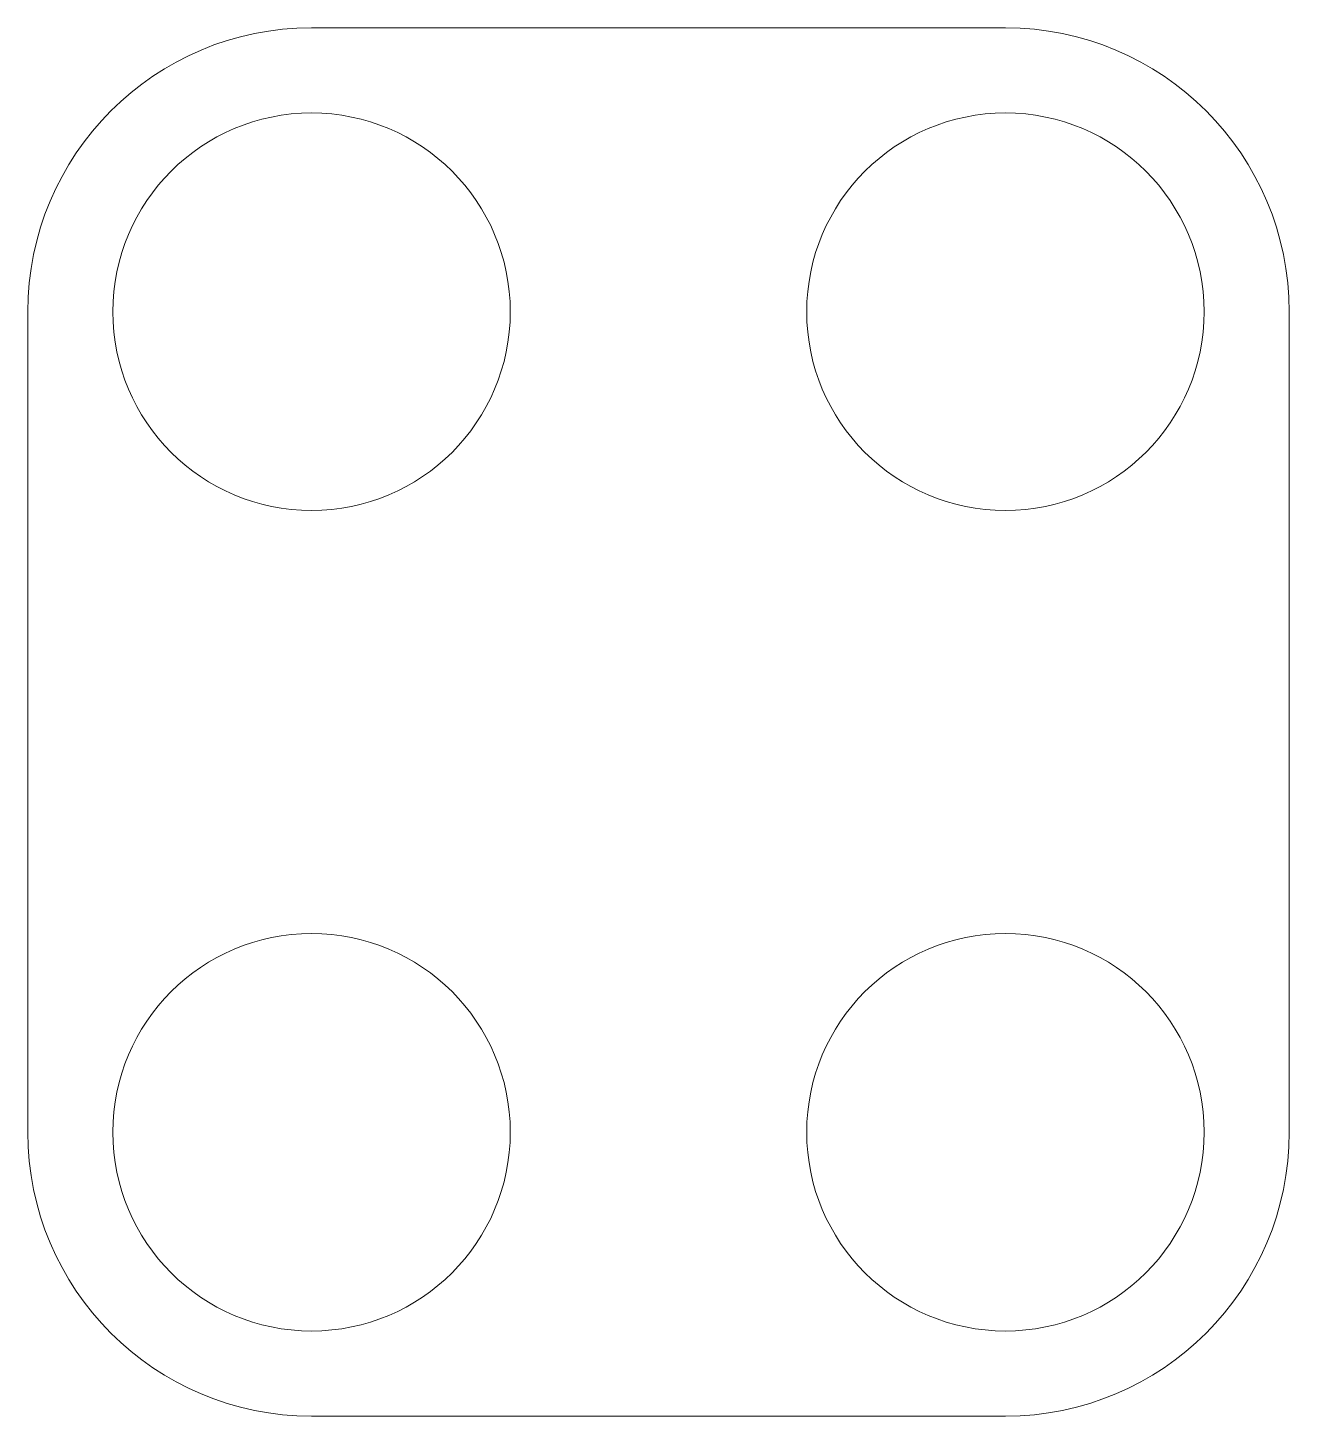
# Model space of a CAD drawing. Header units: millimetres. Extents: x 2.4 to 22.4, y 1.8 to 23.8.
import ezdxf

# ---------------------------------------------------------------- set-up
doc = ezdxf.new("R2010")
doc.units = ezdxf.units.MM

msp = doc.modelspace()

# ---------------------------------------------------------------- linework, layer by layer
at = {"color": 7, "linetype": 'Continuous', "lineweight": 15}
for p, q in [((17.857, 23.76), (6.857, 23.76)), ((2.357, 19.26), (2.357, 6.26)), ((22.357, 6.26), (22.357, 19.26)), ((6.857, 1.76), (17.857, 1.76))]:
    msp.add_line(p, q, dxfattribs=at)
for centre in [(6.857, 19.26), (17.857, 19.26), (6.857, 6.26), (17.857, 6.26)]:
    msp.add_circle(centre, 3.15, dxfattribs=at)
for centre, start, end in [((6.857, 19.26), 90, 180), ((17.857, 19.26), 360, 90), ((6.857, 6.26), 180, 270), ((17.857, 6.26), 270, 360)]:
    msp.add_arc(centre, 4.5, start, end, dxfattribs=at)

doc.saveas('drawing.dxf')
